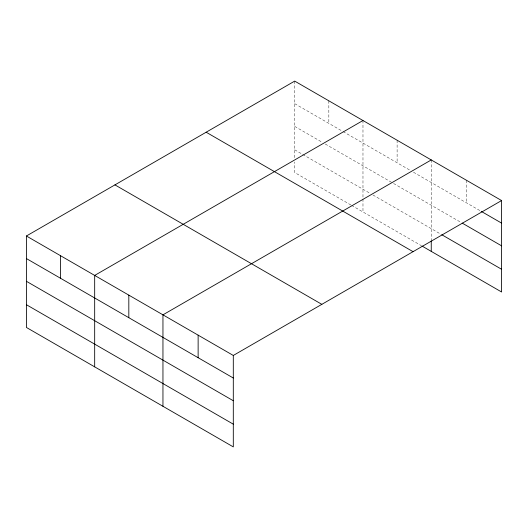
<?xml version="1.0" encoding="UTF-8"?>
<svg xmlns="http://www.w3.org/2000/svg" width="528" height="528" viewBox="0 0 528 528"><rect width="100%" height="100%" fill="white"/><g stroke="black" fill="none" stroke-linecap="round" stroke-linejoin="round"><path stroke-width="0.4" stroke-dasharray="2.64 1.98" d="M294.697 103.66L342.349 131.168M343.061 131.584L410.626 170.59M413.47 172.234L480.493 210.929M294.697 126.39L322.436 142.408M325.281 144.045L392.845 183.058M393.558 183.467L460.799 222.288M294.697 149.813L370.088 193.34M372.933 194.977L441.104 234.34M350.882 204.983L294.697 172.544L294.697 161.99M351.595 205.392L421.298 245.632M466.429 180.253L466.429 202.805M431.251 159.944L431.251 240.016M397.115 140.23L397.115 162.789M362.974 120.523L362.974 198.158M362.974 198.97L362.974 211.966M328.838 100.815L328.838 123.367M294.697 81.101L294.697 158.743"/><path stroke-width="0.79" d="M501.6 200.554L294.697 81.101L26.4 236.003L26.4 327.446L233.303 446.899L233.303 355.456L501.6 200.554L501.6 291.997L422.004 246.041M362.974 120.523L94.677 275.425L94.677 366.861M431.251 159.944L162.954 314.84L162.954 406.283M481.199 211.339L501.6 223.113M462.205 223.1L501.6 245.843M441.804 234.742L501.6 269.267M206.158 132.218L413.061 251.671M114.939 184.886L321.842 304.339M26.4 236.003L233.303 355.456M26.4 258.562L233.303 378.015M26.4 281.292L233.303 400.745M26.4 304.709L233.303 424.169M431.251 240.827L431.251 251.381M198.132 335.148L198.132 357.707M128.819 295.132L128.819 317.691M60.542 255.71L60.542 278.269"/></g></svg>
